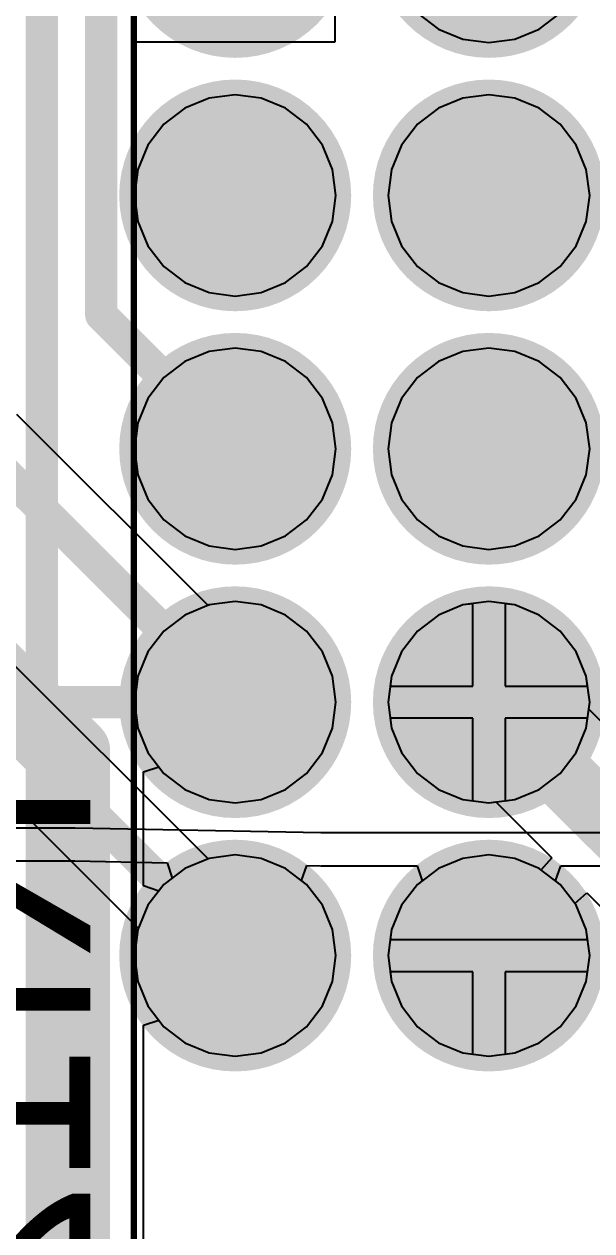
# Model space of a CAD drawing. Header units: millimetres. Extents: x 50.7 to 141.9, y 26.7 to 123.6.
# Drawn here: x 128.38 to 132.86, y 48.76 to 58.28 of the extents above; entities that cross this region are included whole.
import ezdxf

# ---------------------------------------------------------------- set-up
doc = ezdxf.new("R2010")
doc.units = ezdxf.units.MM
for name, color, linetype in [('BottomLayer', 5, 'Continuous'), ('BottomOverlay', 54, 'Continuous'), ('BottomSolder', 6, 'Continuous'), ('InternalPlane1', 76, 'Continuous'), ('InternalPlane3', 216, 'Continuous'), ('Mechanical15', 56, 'Continuous'), ('MidLayer1', 16, 'Continuous'), ('MidLayer2', 76, 'Continuous'), ('MidLayer3', 90, 'Continuous'), ('MidLayer4', 156, 'Continuous'), ('MultiLayer', 9, 'Continuous'), ('TopLayer', 1, 'Continuous'), ('TopSolder', 216, 'Continuous')]:
    doc.layers.add(name, color=color, linetype=linetype)

msp = doc.modelspace()

# ---------------------------------------------------------------- linework, layer by layer
at = {"layer": 'BottomLayer'}
for p, q in [((130.8355, 58.1405), (130.8355, 59.7155)), ((129.2605, 59.1661), (129.2605, 58.1405)), ((131.4863, 58.3663), (131.6509, 58.2401)), ((132.4452, 58.2401), (132.6097, 58.3663)), ((131.6509, 58.2401), (131.8424, 58.1608)), ((132.2536, 58.1608), (132.4452, 58.2401)), ((129.2605, 58.1405), (130.8355, 58.1405)), ((131.8424, 58.1608), (132.048, 58.1337)), ((132.048, 58.1337), (132.2536, 58.1608)), ((129.8337, 51.6916), (123.5785, 57.9469)), ((130.048, 57.7223), (129.8424, 57.6952)), ((130.2536, 57.6952), (130.048, 57.7223)), ((132.048, 57.7223), (131.8424, 57.6952)), ((132.2536, 57.6952), (132.048, 57.7223)), ((129.8424, 57.6952), (129.6509, 57.6159)), ((130.4451, 57.6159), (130.2536, 57.6952)), ((131.8424, 57.6952), (131.6509, 57.6159)), ((132.4452, 57.6159), (132.2536, 57.6952)), ((129.6509, 57.6159), (129.4863, 57.4897)), ((130.6097, 57.4897), (130.4451, 57.6159)), ((131.6509, 57.6159), (131.4863, 57.4897)), ((132.6097, 57.4897), (132.4452, 57.6159)), ((129.4863, 57.4897), (129.3601, 57.3251)), ((130.7359, 57.3251), (130.6097, 57.4897)), ((131.4863, 57.4897), (131.3601, 57.3251)), ((132.7359, 57.3251), (132.6097, 57.4897)), ((123.016, 57.4106), (129.2844, 51.1423)), ((129.3601, 57.3251), (129.2808, 57.1336)), ((130.8152, 57.1336), (130.7359, 57.3251)), ((131.3601, 57.3251), (131.2808, 57.1336)), ((132.8152, 57.1336), (132.7359, 57.3251)), ((129.2808, 57.1336), (129.2537, 56.928)), ((130.8423, 56.928), (130.8152, 57.1336)), ((131.2808, 57.1336), (131.2537, 56.928)), ((132.8423, 56.928), (132.8152, 57.1336)), ((129.2537, 56.928), (129.2808, 56.7224)), ((130.8152, 56.7224), (130.8423, 56.928)), ((131.2537, 56.928), (131.2808, 56.7224)), ((132.8152, 56.7224), (132.8423, 56.928)), ((129.2808, 56.7224), (129.3601, 56.5308)), ((130.7359, 56.5308), (130.8152, 56.7224)), ((131.2808, 56.7224), (131.3601, 56.5308)), ((132.7359, 56.5308), (132.8152, 56.7224)), ((129.3601, 56.5308), (129.4863, 56.3663)), ((130.6097, 56.3663), (130.7359, 56.5308)), ((131.3601, 56.5308), (131.4863, 56.3663)), ((132.6097, 56.3663), (132.7359, 56.5308)), ((129.4863, 56.3663), (129.6509, 56.2401)), ((130.4451, 56.2401), (130.6097, 56.3663)), ((131.4863, 56.3663), (131.6509, 56.2401)), ((132.4452, 56.2401), (132.6097, 56.3663)), ((129.6509, 56.2401), (129.8424, 56.1608)), ((130.2536, 56.1608), (130.4451, 56.2401)), ((131.6509, 56.2401), (131.8424, 56.1608)), ((132.2536, 56.1608), (132.4452, 56.2401)), ((129.8424, 56.1608), (130.048, 56.1337)), ((130.048, 56.1337), (130.2536, 56.1608)), ((131.8424, 56.1608), (132.048, 56.1337)), ((132.048, 56.1337), (132.2536, 56.1608)), ((130.048, 55.7223), (129.8424, 55.6952)), ((130.2536, 55.6952), (130.048, 55.7223)), ((132.048, 55.7223), (131.8424, 55.6952)), ((132.2536, 55.6952), (132.048, 55.7223)), ((129.8424, 55.6952), (129.6509, 55.6159)), ((130.4451, 55.6159), (130.2536, 55.6952)), ((131.8424, 55.6952), (131.6509, 55.6159)), ((132.4452, 55.6159), (132.2536, 55.6952)), ((129.6509, 55.6159), (129.4863, 55.4897)), ((130.6097, 55.4897), (130.4451, 55.6159)), ((131.6509, 55.6159), (131.4863, 55.4897)), ((132.6097, 55.4897), (132.4452, 55.6159)), ((129.4863, 55.4897), (129.3601, 55.3251)), ((130.7359, 55.3251), (130.6097, 55.4897)), ((131.4863, 55.4897), (131.3601, 55.3251)), ((132.7359, 55.3251), (132.6097, 55.4897)), ((129.3601, 55.3251), (129.2808, 55.1336)), ((130.8152, 55.1336), (130.7359, 55.3251)), ((131.3601, 55.3251), (131.2808, 55.1336)), ((132.8152, 55.1336), (132.7359, 55.3251)), ((129.2808, 55.1336), (129.2537, 54.928)), ((130.8423, 54.928), (130.8152, 55.1336)), ((131.2808, 55.1336), (131.2537, 54.928)), ((132.8423, 54.928), (132.8152, 55.1336)), ((129.2537, 54.928), (129.2808, 54.7224)), ((130.8152, 54.7224), (130.8423, 54.928)), ((131.2537, 54.928), (131.2808, 54.7224)), ((132.8152, 54.7224), (132.8423, 54.928)), ((129.2808, 54.7224), (129.3601, 54.5308)), ((130.7359, 54.5308), (130.8152, 54.7224)), ((131.2808, 54.7224), (131.3601, 54.5308)), ((132.7359, 54.5308), (132.8152, 54.7224)), ((129.3601, 54.5308), (129.4863, 54.3663)), ((130.6097, 54.3663), (130.7359, 54.5308)), ((131.3601, 54.5308), (131.4863, 54.3663)), ((132.6097, 54.3663), (132.7359, 54.5308)), ((129.4863, 54.3663), (129.6509, 54.2401)), ((130.4451, 54.2401), (130.6097, 54.3663)), ((131.4863, 54.3663), (131.6509, 54.2401)), ((132.4452, 54.2401), (132.6097, 54.3663)), ((129.6509, 54.2401), (129.8424, 54.1608)), ((130.2536, 54.1608), (130.4451, 54.2401)), ((131.6509, 54.2401), (131.8424, 54.1608)), ((132.2536, 54.1608), (132.4452, 54.2401)), ((129.8424, 54.1608), (130.048, 54.1337)), ((130.048, 54.1337), (130.2536, 54.1608)), ((131.8424, 54.1608), (132.048, 54.1337)), ((132.048, 54.1337), (132.2536, 54.1608)), ((130.048, 53.7223), (129.8424, 53.6952)), ((130.2536, 53.6952), (130.048, 53.7223)), ((132.048, 53.7223), (131.8424, 53.6952)), ((132.2536, 53.6952), (132.048, 53.7223)), ((129.8424, 53.6952), (129.6509, 53.6159)), ((130.4451, 53.6159), (130.2536, 53.6952)), ((131.8424, 53.6952), (131.6509, 53.6159)), ((132.4452, 53.6159), (132.2536, 53.6952)), ((129.6509, 53.6159), (129.4863, 53.4896)), ((130.6097, 53.4896), (130.4451, 53.6159)), ((131.6509, 53.6159), (131.4863, 53.4896)), ((132.6097, 53.4896), (132.4452, 53.6159)), ((129.4863, 53.4896), (129.3601, 53.3251)), ((130.7359, 53.3251), (130.6097, 53.4896)), ((131.4863, 53.4896), (131.3601, 53.3251)), ((132.7359, 53.3251), (132.6097, 53.4896)), ((129.3601, 53.3251), (129.2808, 53.1336)), ((130.8152, 53.1336), (130.7359, 53.3251)), ((131.3601, 53.3251), (131.2808, 53.1336)), ((132.8152, 53.1336), (132.7359, 53.3251)), ((129.2808, 53.1336), (129.2537, 52.928)), ((130.8423, 52.928), (130.8152, 53.1336)), ((131.2808, 53.1336), (131.2537, 52.928)), ((132.8423, 52.928), (132.8152, 53.1336)), ((129.2537, 52.928), (129.2808, 52.7224)), ((130.8152, 52.7224), (130.8423, 52.928)), ((131.2537, 52.928), (131.2808, 52.7224)), ((132.8152, 52.7224), (132.8423, 52.928)), ((129.2808, 52.7224), (129.3601, 52.5308)), ((130.7359, 52.5308), (130.8152, 52.7224)), ((131.2808, 52.7224), (131.3601, 52.5308)), ((132.7359, 52.5308), (132.8152, 52.7224)), ((129.3601, 52.5308), (129.4863, 52.3663)), ((130.6097, 52.3663), (130.7359, 52.5308)), ((131.3601, 52.5308), (131.4863, 52.3663)), ((132.6097, 52.3663), (132.7359, 52.5308)), ((129.4863, 52.3663), (129.6509, 52.2401)), ((130.4451, 52.2401), (130.6097, 52.3663)), ((131.4863, 52.3663), (131.6509, 52.2401)), ((132.4452, 52.2401), (132.6097, 52.3663)), ((129.6509, 52.2401), (129.8424, 52.1608)), ((130.2536, 52.1608), (130.4451, 52.2401)), ((131.6509, 52.2401), (131.8424, 52.1608)), ((132.2536, 52.1608), (132.4452, 52.2401)), ((129.8424, 52.1608), (130.048, 52.1337)), ((130.048, 52.1337), (130.2536, 52.1608)), ((131.8424, 52.1608), (132.048, 52.1337)), ((132.048, 52.1337), (132.2536, 52.1608)), ((130.048, 51.7223), (129.8424, 51.6952)), ((130.2536, 51.6952), (130.048, 51.7223)), ((132.048, 51.7223), (131.8424, 51.6952)), ((132.2536, 51.6952), (132.048, 51.7223)), ((129.8424, 51.6952), (129.8337, 51.6916)), ((130.4451, 51.6159), (130.2536, 51.6952)), ((131.8424, 51.6952), (131.6509, 51.6159)), ((132.4452, 51.6159), (132.2536, 51.6952)), ((130.6097, 51.4896), (130.4451, 51.6159)), ((131.6509, 51.6159), (131.4863, 51.4896)), ((132.6097, 51.4896), (132.4452, 51.6159)), ((130.7359, 51.3251), (130.6097, 51.4896)), ((131.4863, 51.4896), (131.3601, 51.3251)), ((132.7359, 51.3251), (132.6097, 51.4896)), ((130.8152, 51.1336), (130.7359, 51.3251)), ((131.3601, 51.3251), (131.2808, 51.1336)), ((132.8152, 51.1336), (132.7359, 51.3251)), ((129.2808, 51.1336), (129.2537, 50.928)), ((129.2844, 51.1423), (129.2808, 51.1336)), ((130.8423, 50.928), (130.8152, 51.1336)), ((131.2808, 51.1336), (131.2537, 50.928)), ((132.8423, 50.928), (132.8152, 51.1336)), ((129.2537, 50.928), (129.2808, 50.7224)), ((130.8152, 50.7224), (130.8423, 50.928)), ((131.2537, 50.928), (131.2808, 50.7224)), ((132.8152, 50.7224), (132.8423, 50.928)), ((129.2808, 50.7224), (129.3601, 50.5308)), ((130.7359, 50.5308), (130.8152, 50.7224)), ((131.2808, 50.7224), (131.3601, 50.5308)), ((132.7359, 50.5308), (132.8152, 50.7224)), ((129.3601, 50.5308), (129.4863, 50.3663)), ((130.6097, 50.3663), (130.7359, 50.5308)), ((131.3601, 50.5308), (131.4863, 50.3663)), ((132.6097, 50.3663), (132.7359, 50.5308)), ((129.4863, 50.3663), (129.6509, 50.2401)), ((130.4451, 50.2401), (130.6097, 50.3663)), ((131.4863, 50.3663), (131.6509, 50.2401)), ((132.4452, 50.2401), (132.6097, 50.3663)), ((129.6509, 50.2401), (129.8424, 50.1608)), ((130.2536, 50.1608), (130.4451, 50.2401)), ((131.6509, 50.2401), (131.8424, 50.1608)), ((132.2536, 50.1608), (132.4452, 50.2401)), ((129.8424, 50.1608), (130.048, 50.1337)), ((130.048, 50.1337), (130.2536, 50.1608)), ((131.8424, 50.1608), (132.048, 50.1337)), ((132.048, 50.1337), (132.2536, 50.1608))]:
    msp.add_line(p, q, dxfattribs=at)
at = {"layer": 'BottomLayer', "const_width": 0.254}
msp.add_lwpolyline([(123.19, 57.786), (130.048, 50.928)], dxfattribs=at)
at = {"layer": 'BottomLayer'}
for points, const_width in [([(129.7812, 56.928, 1), (130.3148, 56.928, 1)], 0.5335), ([(131.7813, 56.928, 1), (132.3148, 56.928, 1)], 0.5335), ([(129.7812, 54.928, 1), (130.3148, 54.928, 1)], 0.5335), ([(131.7813, 54.928, 1), (132.3148, 54.928, 1)], 0.5335), ([(129.7812, 52.928, 1), (130.3148, 52.928, 1)], 0.5335), ([(131.7813, 52.928, 1), (132.3148, 52.928, 1)], 0.5335), ([(129.7812, 50.928, 1), (130.3148, 50.928, 1)], 0.5335), ([(131.7813, 50.928, 1), (132.3148, 50.928, 1)], 0.5335), ([(129.9845, 50.928, 1), (130.1115, 50.928, 1)], 0.127)]:
    msp.add_lwpolyline(points, format="xyb", close=True, dxfattribs=dict(at, const_width=const_width))
at = {"layer": 'BottomSolder', "const_width": 0.6351}
for points in [[(129.7304, 56.928, 1), (130.3656, 56.928, 1)], [(131.7305, 56.928, 1), (132.3656, 56.928, 1)], [(129.7304, 54.928, 1), (130.3656, 54.928, 1)], [(131.7305, 54.928, 1), (132.3656, 54.928, 1)], [(129.7304, 52.928, 1), (130.3656, 52.928, 1)], [(131.7305, 52.928, 1), (132.3656, 52.928, 1)], [(129.7304, 50.928, 1), (130.3656, 50.928, 1)], [(131.7305, 50.928, 1), (132.3656, 50.928, 1)]]:
    msp.add_lwpolyline(points, format="xyb", close=True, dxfattribs=at)
at = {"layer": 'InternalPlane1', "const_width": 0.9145}
for points in [[(129.5907, 58.928, 1), (130.5053, 58.928, 1)], [(131.5908, 58.928, 1), (132.5053, 58.928, 1)], [(129.5907, 56.928, 1), (130.5053, 56.928, 1)], [(131.5908, 56.928, 1), (132.5053, 56.928, 1)], [(129.5907, 54.928, 1), (130.5053, 54.928, 1)], [(131.5908, 54.928, 1), (132.5053, 54.928, 1)], [(129.5907, 52.928, 1), (130.5053, 52.928, 1)], [(131.5908, 52.928, 1), (132.5053, 52.928, 1)], [(129.5907, 50.928, 1), (130.5053, 50.928, 1)], [(131.5908, 50.928, 1), (132.5053, 50.928, 1)]]:
    msp.add_lwpolyline(points, format="xyb", close=True, dxfattribs=at)
at = {"layer": 'InternalPlane3', "const_width": 0.9145}
for points in [[(129.5907, 58.928, 1), (130.5053, 58.928, 1)], [(131.5908, 58.928, 1), (132.5053, 58.928, 1)], [(129.5907, 56.928, 1), (130.5053, 56.928, 1)], [(131.5908, 56.928, 1), (132.5053, 56.928, 1)], [(129.5907, 54.928, 1), (130.5053, 54.928, 1)], [(131.5908, 54.928, 1), (132.5053, 54.928, 1)], [(129.5907, 52.928, 1), (130.5053, 52.928, 1)], [(131.5908, 52.928, 1), (132.5053, 52.928, 1)], [(129.5907, 50.928, 1), (130.5053, 50.928, 1)], [(131.5908, 50.928, 1), (132.5053, 50.928, 1)]]:
    msp.add_lwpolyline(points, format="xyb", close=True, dxfattribs=at)
at = {"layer": 'Mechanical15', "const_width": 0.05}
msp.add_lwpolyline([(129.248, 46.868), (129.248, 62.988)], dxfattribs=at)
at = {"layer": 'MidLayer1', "const_width": 0.254}
for points in [[(128.992, 55.984), (128.992, 84.9884)], [(128.992, 55.984), (130.048, 54.928)], [(126.65, 52.928), (130.048, 52.928)]]:
    msp.add_lwpolyline(points, dxfattribs=at)
at = {"layer": 'MidLayer1'}
for points, const_width in [([(129.7812, 56.928, 1), (130.3148, 56.928, 1)], 0.5335), ([(131.7813, 56.928, 1), (132.3148, 56.928, 1)], 0.5335), ([(128.9285, 55.984, 1), (129.0555, 55.984, 1)], 0.127), ([(128.9285, 55.984, 1), (129.0555, 55.984, 1)], 0.127), ([(129.7812, 54.928, 1), (130.3148, 54.928, 1)], 0.5335), ([(131.7813, 54.928, 1), (132.3148, 54.928, 1)], 0.5335), ([(129.9845, 54.928, 1), (130.1115, 54.928, 1)], 0.127), ([(129.7812, 52.928, 1), (130.3148, 52.928, 1)], 0.5335), ([(131.7813, 52.928, 1), (132.3148, 52.928, 1)], 0.5335), ([(129.9845, 52.928, 1), (130.1115, 52.928, 1)], 0.127), ([(129.7812, 50.928, 1), (130.3148, 50.928, 1)], 0.5335), ([(131.7813, 50.928, 1), (132.3148, 50.928, 1)], 0.5335)]:
    msp.add_lwpolyline(points, format="xyb", close=True, dxfattribs=dict(at, const_width=const_width))
at = {"layer": 'MidLayer2', "const_width": 0.254}
msp.add_lwpolyline([(128.524, 45.0452), (128.524, 77.5336)], dxfattribs=at)
at = {"layer": 'MidLayer2', "const_width": 0.5335}
for points in [[(129.7812, 56.928, 1), (130.3148, 56.928, 1)], [(131.7813, 56.928, 1), (132.3148, 56.928, 1)], [(129.7812, 54.928, 1), (130.3148, 54.928, 1)], [(131.7813, 54.928, 1), (132.3148, 54.928, 1)], [(129.7812, 52.928, 1), (130.3148, 52.928, 1)], [(131.7813, 52.928, 1), (132.3148, 52.928, 1)], [(129.7812, 50.928, 1), (130.3148, 50.928, 1)], [(131.7813, 50.928, 1), (132.3148, 50.928, 1)]]:
    msp.add_lwpolyline(points, format="xyb", close=True, dxfattribs=at)
at = {"layer": 'MidLayer3'}
for p, q in [((129.2605, 59.7155), (129.2605, 58.1405)), ((130.8355, 58.1405), (130.8355, 59.7155)), ((131.4863, 58.3663), (131.6509, 58.2401)), ((132.4452, 58.2401), (132.6097, 58.3663)), ((131.6509, 58.2401), (131.8424, 58.1608)), ((132.2536, 58.1608), (132.4452, 58.2401)), ((129.2605, 58.1405), (130.8355, 58.1405)), ((131.8424, 58.1608), (132.048, 58.1337)), ((132.048, 58.1337), (132.2536, 58.1608)), ((130.048, 57.7223), (129.8424, 57.6952)), ((130.2536, 57.6952), (130.048, 57.7223)), ((132.048, 57.7223), (131.8424, 57.6952)), ((132.2536, 57.6952), (132.048, 57.7223)), ((129.8424, 57.6952), (129.6509, 57.6159)), ((130.4451, 57.6159), (130.2536, 57.6952)), ((131.8424, 57.6952), (131.6509, 57.6159)), ((132.4452, 57.6159), (132.2536, 57.6952)), ((129.6509, 57.6159), (129.4863, 57.4897)), ((130.6097, 57.4897), (130.4451, 57.6159)), ((131.6509, 57.6159), (131.4863, 57.4897)), ((132.6097, 57.4897), (132.4452, 57.6159)), ((129.4863, 57.4897), (129.3601, 57.3251)), ((130.7359, 57.3251), (130.6097, 57.4897)), ((131.4863, 57.4897), (131.3601, 57.3251)), ((132.7359, 57.3251), (132.6097, 57.4897)), ((129.3601, 57.3251), (129.2808, 57.1336)), ((130.8152, 57.1336), (130.7359, 57.3251)), ((131.3601, 57.3251), (131.2808, 57.1336)), ((132.8152, 57.1336), (132.7359, 57.3251)), ((129.2808, 57.1336), (129.2537, 56.928)), ((130.8423, 56.928), (130.8152, 57.1336)), ((131.2808, 57.1336), (131.2537, 56.928)), ((132.8423, 56.928), (132.8152, 57.1336)), ((129.2537, 56.928), (129.2808, 56.7224)), ((130.8152, 56.7224), (130.8423, 56.928)), ((131.2537, 56.928), (131.2808, 56.7224)), ((132.8152, 56.7224), (132.8423, 56.928)), ((129.2808, 56.7224), (129.3601, 56.5308)), ((130.7359, 56.5308), (130.8152, 56.7224)), ((131.2808, 56.7224), (131.3601, 56.5308)), ((132.7359, 56.5308), (132.8152, 56.7224)), ((129.3601, 56.5308), (129.4863, 56.3663)), ((130.6097, 56.3663), (130.7359, 56.5308)), ((131.3601, 56.5308), (131.4863, 56.3663)), ((132.6097, 56.3663), (132.7359, 56.5308)), ((129.4863, 56.3663), (129.6509, 56.2401)), ((130.4451, 56.2401), (130.6097, 56.3663)), ((131.4863, 56.3663), (131.6509, 56.2401)), ((132.4452, 56.2401), (132.6097, 56.3663)), ((129.6509, 56.2401), (129.8424, 56.1608)), ((130.2536, 56.1608), (130.4451, 56.2401)), ((131.6509, 56.2401), (131.8424, 56.1608)), ((132.2536, 56.1608), (132.4452, 56.2401)), ((129.8424, 56.1608), (130.048, 56.1337)), ((130.048, 56.1337), (130.2536, 56.1608)), ((131.8424, 56.1608), (132.048, 56.1337)), ((132.048, 56.1337), (132.2536, 56.1608)), ((130.048, 55.7223), (129.8424, 55.6952)), ((130.2536, 55.6952), (130.048, 55.7223)), ((132.048, 55.7223), (131.8424, 55.6952)), ((132.2536, 55.6952), (132.048, 55.7223)), ((129.8424, 55.6952), (129.6509, 55.6159)), ((130.4451, 55.6159), (130.2536, 55.6952)), ((131.8424, 55.6952), (131.6509, 55.6159)), ((132.4452, 55.6159), (132.2536, 55.6952)), ((129.6509, 55.6159), (129.4863, 55.4897)), ((130.6097, 55.4897), (130.4451, 55.6159)), ((131.6509, 55.6159), (131.4863, 55.4897)), ((132.6097, 55.4897), (132.4452, 55.6159)), ((129.4863, 55.4897), (129.3601, 55.3251)), ((130.7359, 55.3251), (130.6097, 55.4897)), ((131.4863, 55.4897), (131.3601, 55.3251)), ((132.7359, 55.3251), (132.6097, 55.4897)), ((129.3601, 55.3251), (129.2808, 55.1336)), ((130.8152, 55.1336), (130.7359, 55.3251)), ((131.3601, 55.3251), (131.2808, 55.1336)), ((132.8152, 55.1336), (132.7359, 55.3251)), ((129.2808, 55.1336), (129.2537, 54.928)), ((130.8423, 54.928), (130.8152, 55.1336)), ((131.2808, 55.1336), (131.2537, 54.928)), ((132.8423, 54.928), (132.8152, 55.1336)), ((129.2537, 54.928), (129.2808, 54.7224)), ((130.8152, 54.7224), (130.8423, 54.928)), ((131.2537, 54.928), (131.2808, 54.7224)), ((132.8152, 54.7224), (132.8423, 54.928)), ((129.2808, 54.7224), (129.3601, 54.5308)), ((130.7359, 54.5308), (130.8152, 54.7224)), ((131.2808, 54.7224), (131.3601, 54.5308)), ((132.7359, 54.5308), (132.8152, 54.7224)), ((129.3601, 54.5308), (129.4863, 54.3663)), ((130.6097, 54.3663), (130.7359, 54.5308)), ((131.3601, 54.5308), (131.4863, 54.3663)), ((132.6097, 54.3663), (132.7359, 54.5308)), ((129.4863, 54.3663), (129.6509, 54.2401)), ((130.4451, 54.2401), (130.6097, 54.3663)), ((131.4863, 54.3663), (131.6509, 54.2401)), ((132.4452, 54.2401), (132.6097, 54.3663)), ((129.6509, 54.2401), (129.8424, 54.1608)), ((130.2536, 54.1608), (130.4451, 54.2401)), ((131.6509, 54.2401), (131.8424, 54.1608)), ((132.2536, 54.1608), (132.4452, 54.2401)), ((129.8424, 54.1608), (130.048, 54.1337)), ((130.048, 54.1337), (130.2536, 54.1608)), ((131.8424, 54.1608), (132.048, 54.1337)), ((132.048, 54.1337), (132.2536, 54.1608)), ((130.048, 53.7223), (129.8424, 53.6952)), ((130.2536, 53.6952), (130.048, 53.7223)), ((129.8424, 53.6952), (129.6509, 53.6159)), ((130.4451, 53.6159), (130.2536, 53.6952)), ((131.8424, 53.6952), (131.6509, 53.6159)), ((131.921, 53.7056), (131.8424, 53.6952)), ((131.921, 53.055), (131.921, 53.7056)), ((132.2536, 53.6952), (132.175, 53.7056)), ((132.175, 53.7056), (132.175, 53.055)), ((132.4452, 53.6159), (132.2536, 53.6952)), ((129.6509, 53.6159), (129.4863, 53.4896)), ((130.6097, 53.4896), (130.4451, 53.6159)), ((131.6509, 53.6159), (131.4863, 53.4896)), ((132.6097, 53.4896), (132.4452, 53.6159)), ((129.4863, 53.4896), (129.3601, 53.3251)), ((130.7359, 53.3251), (130.6097, 53.4896)), ((131.4863, 53.4896), (131.3601, 53.3251)), ((132.7359, 53.3251), (132.6097, 53.4896)), ((129.3601, 53.3251), (129.2808, 53.1336)), ((130.8152, 53.1336), (130.7359, 53.3251)), ((131.3601, 53.3251), (131.2808, 53.1336)), ((132.8152, 53.1336), (132.7359, 53.3251)), ((129.2808, 53.1336), (129.2537, 52.928)), ((130.8423, 52.928), (130.8152, 53.1336)), ((131.2808, 53.1336), (131.2704, 53.055)), ((131.2704, 53.055), (131.921, 53.055)), ((132.175, 53.055), (132.8256, 53.055)), ((132.8256, 53.055), (132.8152, 53.1336)), ((129.2537, 52.928), (129.2808, 52.7224)), ((130.8152, 52.7224), (130.8423, 52.928)), ((131.921, 52.801), (131.2704, 52.801)), ((131.2704, 52.801), (131.2808, 52.7224)), ((131.921, 52.1504), (131.921, 52.801)), ((132.8256, 52.801), (132.175, 52.801)), ((132.175, 52.801), (132.175, 52.1504)), ((132.8152, 52.7224), (132.8256, 52.801)), ((129.2808, 52.7224), (129.3601, 52.5308)), ((130.7359, 52.5308), (130.8152, 52.7224)), ((131.2808, 52.7224), (131.3601, 52.5308)), ((132.7359, 52.5308), (132.8152, 52.7224)), ((129.3601, 52.5308), (129.4863, 52.3663)), ((130.6097, 52.3663), (130.7359, 52.5308)), ((131.3601, 52.5308), (131.4863, 52.3663)), ((132.6097, 52.3663), (132.7359, 52.5308)), ((129.4863, 52.3663), (129.6509, 52.2401)), ((130.4451, 52.2401), (130.6097, 52.3663)), ((131.4863, 52.3663), (131.6509, 52.2401)), ((132.4452, 52.2401), (132.6097, 52.3663)), ((129.6509, 52.2401), (129.8424, 52.1608)), ((130.2536, 52.1608), (130.4451, 52.2401)), ((131.6509, 52.2401), (131.8424, 52.1608)), ((132.2536, 52.1608), (132.4452, 52.2401)), ((129.8424, 52.1608), (130.048, 52.1337)), ((130.048, 52.1337), (130.2536, 52.1608)), ((131.8424, 52.1608), (131.921, 52.1504)), ((132.175, 52.1504), (132.2536, 52.1608)), ((128.7851, 51.9336), (128.0539, 51.9336)), ((130.723, 51.8966), (128.7851, 51.9336)), ((140.248, 51.8966), (130.723, 51.8966)), ((128.3157, 51.6746), (128.7827, 51.6746)), ((128.7827, 51.6746), (129.5124, 51.6607)), ((129.5124, 51.6607), (129.552, 51.5401)), ((130.5703, 51.5199), (130.6122, 51.6397)), ((130.6122, 51.6397), (130.7181, 51.6377)), ((130.7181, 51.6377), (130.7205, 51.6382)), ((130.7205, 51.6382), (130.723, 51.6377)), ((130.723, 51.6377), (131.4817, 51.6377)), ((131.4817, 51.6377), (131.5225, 51.5174)), ((132.5735, 51.5174), (132.6143, 51.6377)), ((132.6143, 51.6377), (140.208, 51.6377)), ((129.552, 51.5401), (129.4863, 51.4896)), ((129.4863, 51.4896), (129.3601, 51.3251)), ((130.6097, 51.4896), (130.5703, 51.5199)), ((130.7359, 51.3251), (130.6097, 51.4896)), ((131.4863, 51.4896), (131.3601, 51.3251)), ((131.5225, 51.5174), (131.4863, 51.4896)), ((132.6097, 51.4896), (132.5735, 51.5174)), ((132.7359, 51.3251), (132.6097, 51.4896)), ((129.3601, 51.3251), (129.2808, 51.1336)), ((130.8152, 51.1336), (130.7359, 51.3251)), ((131.3601, 51.3251), (131.2808, 51.1336)), ((132.8152, 51.1336), (132.7359, 51.3251)), ((129.2808, 51.1336), (129.2537, 50.928)), ((130.8423, 50.928), (130.8152, 51.1336)), ((131.2808, 51.1336), (131.2704, 51.055)), ((131.2704, 51.055), (132.8256, 51.055)), ((132.8256, 51.055), (132.8152, 51.1336)), ((129.2537, 50.928), (129.2808, 50.7224)), ((130.8152, 50.7224), (130.8423, 50.928)), ((131.921, 50.801), (131.2704, 50.801)), ((131.2704, 50.801), (131.2808, 50.7224)), ((131.921, 50.1504), (131.921, 50.801)), ((132.8256, 50.801), (132.175, 50.801)), ((132.175, 50.801), (132.175, 50.1504)), ((132.8152, 50.7224), (132.8256, 50.801)), ((129.2808, 50.7224), (129.3601, 50.5308)), ((130.7359, 50.5308), (130.8152, 50.7224)), ((131.2808, 50.7224), (131.3601, 50.5308)), ((132.7359, 50.5308), (132.8152, 50.7224)), ((129.3601, 50.5308), (129.4863, 50.3663)), ((130.6097, 50.3663), (130.7359, 50.5308)), ((131.3601, 50.5308), (131.4863, 50.3663)), ((132.6097, 50.3663), (132.7359, 50.5308)), ((129.4863, 50.3663), (129.6509, 50.2401)), ((130.4451, 50.2401), (130.6097, 50.3663)), ((131.4863, 50.3663), (131.6509, 50.2401)), ((132.4452, 50.2401), (132.6097, 50.3663)), ((129.6509, 50.2401), (129.8424, 50.1608)), ((130.2536, 50.1608), (130.4451, 50.2401)), ((131.6509, 50.2401), (131.8424, 50.1608)), ((132.2536, 50.1608), (132.4452, 50.2401)), ((129.8424, 50.1608), (130.048, 50.1337)), ((130.048, 50.1337), (130.2536, 50.1608)), ((131.8424, 50.1608), (131.921, 50.1504)), ((132.175, 50.1504), (132.2536, 50.1608))]:
    msp.add_line(p, q, dxfattribs=at)
at = {"layer": 'MidLayer3', "const_width": 0.5335}
for points in [[(129.7812, 56.928, 1), (130.3148, 56.928, 1)], [(131.7813, 56.928, 1), (132.3148, 56.928, 1)], [(129.7812, 54.928, 1), (130.3148, 54.928, 1)], [(131.7813, 54.928, 1), (132.3148, 54.928, 1)], [(129.7812, 52.928, 1), (130.3148, 52.928, 1)], [(131.7813, 52.928, 1), (132.3148, 52.928, 1)], [(129.7812, 50.928, 1), (130.3148, 50.928, 1)], [(131.7813, 50.928, 1), (132.3148, 50.928, 1)]]:
    msp.add_lwpolyline(points, format="xyb", close=True, dxfattribs=at)
at = {"layer": 'MidLayer4'}
for p, q in [((129.2605, 59.309), (129.2605, 58.1405)), ((130.8355, 58.1405), (130.8355, 59.309)), ((131.4863, 58.3663), (131.6509, 58.2401)), ((132.4452, 58.2401), (132.6097, 58.3663)), ((131.6509, 58.2401), (131.8424, 58.1608)), ((132.2536, 58.1608), (132.4452, 58.2401)), ((129.2605, 58.1405), (130.8355, 58.1405)), ((131.8424, 58.1608), (132.048, 58.1337)), ((132.048, 58.1337), (132.2536, 58.1608)), ((130.048, 57.7223), (129.8424, 57.6952)), ((130.2536, 57.6952), (130.048, 57.7223)), ((132.048, 57.7223), (131.8424, 57.6952)), ((132.2536, 57.6952), (132.048, 57.7223)), ((129.8424, 57.6952), (129.6509, 57.6159)), ((130.4451, 57.6159), (130.2536, 57.6952)), ((131.8424, 57.6952), (131.6509, 57.6159)), ((132.4452, 57.6159), (132.2536, 57.6952)), ((129.6509, 57.6159), (129.4863, 57.4897)), ((130.6097, 57.4897), (130.4451, 57.6159)), ((131.6509, 57.6159), (131.4863, 57.4897)), ((132.6097, 57.4897), (132.4452, 57.6159)), ((129.4863, 57.4897), (129.3601, 57.3251)), ((130.7359, 57.3251), (130.6097, 57.4897)), ((131.4863, 57.4897), (131.3601, 57.3251)), ((132.7359, 57.3251), (132.6097, 57.4897)), ((129.3601, 57.3251), (129.2808, 57.1336)), ((130.8152, 57.1336), (130.7359, 57.3251)), ((131.3601, 57.3251), (131.2808, 57.1336)), ((132.8152, 57.1336), (132.7359, 57.3251)), ((129.2808, 57.1336), (129.2537, 56.928)), ((130.8423, 56.928), (130.8152, 57.1336)), ((131.2808, 57.1336), (131.2537, 56.928)), ((132.8423, 56.928), (132.8152, 57.1336)), ((129.2537, 56.928), (129.2808, 56.7224)), ((130.8152, 56.7224), (130.8423, 56.928)), ((131.2537, 56.928), (131.2808, 56.7224)), ((132.8152, 56.7224), (132.8423, 56.928)), ((129.2808, 56.7224), (129.3601, 56.5308)), ((130.7359, 56.5308), (130.8152, 56.7224)), ((131.2808, 56.7224), (131.3601, 56.5308)), ((132.7359, 56.5308), (132.8152, 56.7224)), ((129.3601, 56.5308), (129.4863, 56.3663)), ((130.6097, 56.3663), (130.7359, 56.5308)), ((131.3601, 56.5308), (131.4863, 56.3663)), ((132.6097, 56.3663), (132.7359, 56.5308)), ((129.4863, 56.3663), (129.6509, 56.2401)), ((130.4451, 56.2401), (130.6097, 56.3663)), ((131.4863, 56.3663), (131.6509, 56.2401)), ((132.4452, 56.2401), (132.6097, 56.3663)), ((129.6509, 56.2401), (129.8424, 56.1608)), ((130.2536, 56.1608), (130.4451, 56.2401)), ((131.6509, 56.2401), (131.8424, 56.1608)), ((132.2536, 56.1608), (132.4452, 56.2401)), ((129.8424, 56.1608), (130.048, 56.1337)), ((130.048, 56.1337), (130.2536, 56.1608)), ((131.8424, 56.1608), (132.048, 56.1337)), ((132.048, 56.1337), (132.2536, 56.1608)), ((130.048, 55.7223), (129.8424, 55.6952)), ((130.2536, 55.6952), (130.048, 55.7223)), ((132.048, 55.7223), (131.8424, 55.6952)), ((132.2536, 55.6952), (132.048, 55.7223)), ((129.8424, 55.6952), (129.6509, 55.6159)), ((130.4451, 55.6159), (130.2536, 55.6952)), ((131.8424, 55.6952), (131.6509, 55.6159)), ((132.4452, 55.6159), (132.2536, 55.6952)), ((129.6509, 55.6159), (129.4863, 55.4897)), ((130.6097, 55.4897), (130.4451, 55.6159)), ((131.6509, 55.6159), (131.4863, 55.4897)), ((132.6097, 55.4897), (132.4452, 55.6159)), ((129.4863, 55.4897), (129.3601, 55.3251)), ((130.7359, 55.3251), (130.6097, 55.4897)), ((131.4863, 55.4897), (131.3601, 55.3251)), ((132.7359, 55.3251), (132.6097, 55.4897)), ((129.3601, 55.3251), (129.2808, 55.1336)), ((130.8152, 55.1336), (130.7359, 55.3251)), ((131.3601, 55.3251), (131.2808, 55.1336)), ((132.8152, 55.1336), (132.7359, 55.3251)), ((129.2808, 55.1336), (129.2537, 54.928)), ((130.8423, 54.928), (130.8152, 55.1336)), ((131.2808, 55.1336), (131.2537, 54.928)), ((132.8423, 54.928), (132.8152, 55.1336)), ((129.2537, 54.928), (129.2808, 54.7224)), ((130.8152, 54.7224), (130.8423, 54.928)), ((131.2537, 54.928), (131.2808, 54.7224)), ((132.8152, 54.7224), (132.8423, 54.928)), ((129.2808, 54.7224), (129.3601, 54.5308)), ((130.7359, 54.5308), (130.8152, 54.7224)), ((131.2808, 54.7224), (131.3601, 54.5308)), ((132.7359, 54.5308), (132.8152, 54.7224)), ((129.3601, 54.5308), (129.4863, 54.3663)), ((130.6097, 54.3663), (130.7359, 54.5308)), ((131.3601, 54.5308), (131.4863, 54.3663)), ((132.6097, 54.3663), (132.7359, 54.5308)), ((129.4863, 54.3663), (129.6509, 54.2401)), ((130.4451, 54.2401), (130.6097, 54.3663)), ((131.4863, 54.3663), (131.6509, 54.2401)), ((132.4452, 54.2401), (132.6097, 54.3663)), ((129.6509, 54.2401), (129.8424, 54.1608)), ((130.2536, 54.1608), (130.4451, 54.2401)), ((131.6509, 54.2401), (131.8424, 54.1608)), ((132.2536, 54.1608), (132.4452, 54.2401)), ((129.8424, 54.1608), (130.048, 54.1337)), ((130.048, 54.1337), (130.2536, 54.1608)), ((131.8424, 54.1608), (132.048, 54.1337)), ((132.048, 54.1337), (132.2536, 54.1608)), ((130.048, 53.7223), (129.8424, 53.6952)), ((130.2536, 53.6952), (130.048, 53.7223)), ((132.048, 53.7223), (131.8424, 53.6952)), ((132.2536, 53.6952), (132.048, 53.7223)), ((129.8424, 53.6952), (129.6509, 53.6159)), ((130.4451, 53.6159), (130.2536, 53.6952)), ((131.8424, 53.6952), (131.6509, 53.6159)), ((132.4452, 53.6159), (132.2536, 53.6952)), ((129.6509, 53.6159), (129.4863, 53.4896)), ((130.6097, 53.4896), (130.4451, 53.6159)), ((131.6509, 53.6159), (131.4863, 53.4896)), ((132.6097, 53.4896), (132.4452, 53.6159)), ((129.4863, 53.4896), (129.3601, 53.3251)), ((130.7359, 53.3251), (130.6097, 53.4896)), ((131.4863, 53.4896), (131.3601, 53.3251)), ((132.7359, 53.3251), (132.6097, 53.4896)), ((129.3601, 53.3251), (129.2808, 53.1336)), ((130.8152, 53.1336), (130.7359, 53.3251)), ((131.3601, 53.3251), (131.2808, 53.1336)), ((132.8152, 53.1336), (132.7359, 53.3251)), ((129.2808, 53.1336), (129.2537, 52.928)), ((130.8423, 52.928), (130.8152, 53.1336)), ((131.2808, 53.1336), (131.2537, 52.928)), ((132.8423, 52.928), (132.8152, 53.1336)), ((129.2537, 52.928), (129.2808, 52.7224)), ((130.8152, 52.7224), (130.8423, 52.928)), ((131.2537, 52.928), (131.2808, 52.7224)), ((132.8152, 52.7224), (132.8423, 52.928)), ((129.2808, 52.7224), (129.3601, 52.5308)), ((130.7359, 52.5308), (130.8152, 52.7224)), ((131.2808, 52.7224), (131.3601, 52.5308)), ((132.7359, 52.5308), (132.8152, 52.7224)), ((129.3601, 52.5308), (129.4863, 52.3663)), ((130.6097, 52.3663), (130.7359, 52.5308)), ((131.3601, 52.5308), (131.4863, 52.3663)), ((132.6097, 52.3663), (132.7359, 52.5308)), ((129.4863, 52.3663), (129.6509, 52.2401)), ((130.4451, 52.2401), (130.6097, 52.3663)), ((131.4863, 52.3663), (131.6509, 52.2401)), ((132.4452, 52.2401), (132.6097, 52.3663)), ((129.6509, 52.2401), (129.8424, 52.1608)), ((130.2536, 52.1608), (130.4451, 52.2401)), ((131.6509, 52.2401), (131.8424, 52.1608)), ((132.2536, 52.1608), (132.4452, 52.2401)), ((129.8424, 52.1608), (130.048, 52.1337)), ((130.048, 52.1337), (130.2536, 52.1608)), ((131.8424, 52.1608), (132.048, 52.1337)), ((132.048, 52.1337), (132.2536, 52.1608)), ((130.048, 51.7223), (129.8424, 51.6952)), ((130.2536, 51.6952), (130.048, 51.7223)), ((132.048, 51.7223), (131.8424, 51.6952)), ((132.2536, 51.6952), (132.048, 51.7223)), ((129.8424, 51.6952), (129.6509, 51.6159)), ((130.4451, 51.6159), (130.2536, 51.6952)), ((131.8424, 51.6952), (131.6509, 51.6159)), ((132.4452, 51.6159), (132.2536, 51.6952)), ((129.6509, 51.6159), (129.4863, 51.4896)), ((130.6097, 51.4896), (130.4451, 51.6159)), ((131.6509, 51.6159), (131.4863, 51.4896)), ((132.6097, 51.4896), (132.4452, 51.6159)), ((129.4863, 51.4896), (129.3601, 51.3251)), ((130.7359, 51.3251), (130.6097, 51.4896)), ((131.4863, 51.4896), (131.3601, 51.3251)), ((132.7359, 51.3251), (132.6097, 51.4896)), ((129.3601, 51.3251), (129.2808, 51.1336)), ((130.8152, 51.1336), (130.7359, 51.3251)), ((131.3601, 51.3251), (131.2808, 51.1336)), ((132.8152, 51.1336), (132.7359, 51.3251)), ((129.2808, 51.1336), (129.2537, 50.928)), ((130.8423, 50.928), (130.8152, 51.1336)), ((131.2808, 51.1336), (131.2537, 50.928)), ((132.8423, 50.928), (132.8152, 51.1336)), ((129.2537, 50.928), (129.2808, 50.7224)), ((130.8152, 50.7224), (130.8423, 50.928)), ((131.2537, 50.928), (131.2808, 50.7224)), ((132.8152, 50.7224), (132.8423, 50.928)), ((129.2808, 50.7224), (129.3601, 50.5308)), ((130.7359, 50.5308), (130.8152, 50.7224)), ((131.2808, 50.7224), (131.3601, 50.5308)), ((132.7359, 50.5308), (132.8152, 50.7224)), ((129.3601, 50.5308), (129.4863, 50.3663)), ((130.6097, 50.3663), (130.7359, 50.5308)), ((131.3601, 50.5308), (131.4863, 50.3663)), ((132.6097, 50.3663), (132.7359, 50.5308)), ((129.4863, 50.3663), (129.6509, 50.2401)), ((130.4451, 50.2401), (130.6097, 50.3663)), ((131.4863, 50.3663), (131.6509, 50.2401)), ((132.4452, 50.2401), (132.6097, 50.3663)), ((129.6509, 50.2401), (129.8424, 50.1608)), ((130.2536, 50.1608), (130.4451, 50.2401)), ((131.6509, 50.2401), (131.8424, 50.1608)), ((132.2536, 50.1608), (132.4452, 50.2401)), ((129.8424, 50.1608), (130.048, 50.1337)), ((130.048, 50.1337), (130.2536, 50.1608)), ((131.8424, 50.1608), (132.048, 50.1337)), ((132.048, 50.1337), (132.2536, 50.1608))]:
    msp.add_line(p, q, dxfattribs=at)
at = {"layer": 'MidLayer4', "const_width": 0.5335}
for points in [[(129.7812, 56.928, 1), (130.3148, 56.928, 1)], [(131.7813, 56.928, 1), (132.3148, 56.928, 1)], [(129.7812, 54.928, 1), (130.3148, 54.928, 1)], [(131.7813, 54.928, 1), (132.3148, 54.928, 1)], [(129.7812, 52.928, 1), (130.3148, 52.928, 1)], [(131.7813, 52.928, 1), (132.3148, 52.928, 1)], [(129.7812, 50.928, 1), (130.3148, 50.928, 1)], [(131.7813, 50.928, 1), (132.3148, 50.928, 1)]]:
    msp.add_lwpolyline(points, format="xyb", close=True, dxfattribs=at)
at = {"layer": 'MultiLayer', "const_width": 0.5335}
for points in [[(129.7812, 56.928, 1), (130.3148, 56.928, 1)], [(131.7813, 56.928, 1), (132.3148, 56.928, 1)], [(129.7812, 54.928, 1), (130.3148, 54.928, 1)], [(131.7813, 54.928, 1), (132.3148, 54.928, 1)], [(129.7812, 52.928, 1), (130.3148, 52.928, 1)], [(131.7813, 52.928, 1), (132.3148, 52.928, 1)], [(129.7812, 50.928, 1), (130.3148, 50.928, 1)], [(131.7813, 50.928, 1), (132.3148, 50.928, 1)]]:
    msp.add_lwpolyline(points, format="xyb", close=True, dxfattribs=at)
at = {"layer": 'TopLayer'}
for p, q in [((129.2605, 59.7155), (129.2605, 58.1405)), ((130.8355, 58.1405), (130.8355, 59.7155)), ((131.4863, 58.3663), (131.6509, 58.2401)), ((132.4452, 58.2401), (132.6097, 58.3663)), ((131.6509, 58.2401), (131.8424, 58.1608)), ((132.2536, 58.1608), (132.4452, 58.2401)), ((129.2605, 58.1405), (130.8355, 58.1405)), ((131.8424, 58.1608), (132.048, 58.1337)), ((132.048, 58.1337), (132.2536, 58.1608)), ((130.048, 57.7223), (129.8424, 57.6952)), ((130.2536, 57.6952), (130.048, 57.7223)), ((132.048, 57.7223), (131.8424, 57.6952)), ((132.2536, 57.6952), (132.048, 57.7223)), ((129.8424, 57.6952), (129.6509, 57.6159)), ((130.4451, 57.6159), (130.2536, 57.6952)), ((131.8424, 57.6952), (131.6509, 57.6159)), ((132.4452, 57.6159), (132.2536, 57.6952)), ((129.6509, 57.6159), (129.4863, 57.4897)), ((130.6097, 57.4897), (130.4451, 57.6159)), ((131.6509, 57.6159), (131.4863, 57.4897)), ((132.6097, 57.4897), (132.4452, 57.6159)), ((129.4863, 57.4897), (129.3601, 57.3251)), ((130.7359, 57.3251), (130.6097, 57.4897)), ((131.4863, 57.4897), (131.3601, 57.3251)), ((132.7359, 57.3251), (132.6097, 57.4897)), ((129.3601, 57.3251), (129.2808, 57.1336)), ((130.8152, 57.1336), (130.7359, 57.3251)), ((131.3601, 57.3251), (131.2808, 57.1336)), ((132.8152, 57.1336), (132.7359, 57.3251)), ((129.2808, 57.1336), (129.2537, 56.928)), ((130.8423, 56.928), (130.8152, 57.1336)), ((131.2808, 57.1336), (131.2537, 56.928)), ((132.8423, 56.928), (132.8152, 57.1336)), ((129.2537, 56.928), (129.2808, 56.7224)), ((130.8152, 56.7224), (130.8423, 56.928)), ((131.2537, 56.928), (131.2808, 56.7224)), ((132.8152, 56.7224), (132.8423, 56.928)), ((129.2808, 56.7224), (129.3601, 56.5308)), ((130.7359, 56.5308), (130.8152, 56.7224)), ((131.2808, 56.7224), (131.3601, 56.5308)), ((132.7359, 56.5308), (132.8152, 56.7224)), ((129.3601, 56.5308), (129.4863, 56.3663)), ((130.6097, 56.3663), (130.7359, 56.5308)), ((131.3601, 56.5308), (131.4863, 56.3663)), ((132.6097, 56.3663), (132.7359, 56.5308)), ((129.4863, 56.3663), (129.6509, 56.2401)), ((130.4451, 56.2401), (130.6097, 56.3663)), ((131.4863, 56.3663), (131.6509, 56.2401)), ((132.4452, 56.2401), (132.6097, 56.3663)), ((129.6509, 56.2401), (129.8424, 56.1608)), ((130.2536, 56.1608), (130.4451, 56.2401)), ((131.6509, 56.2401), (131.8424, 56.1608)), ((132.2536, 56.1608), (132.4452, 56.2401)), ((129.8424, 56.1608), (130.048, 56.1337)), ((130.048, 56.1337), (130.2536, 56.1608)), ((131.8424, 56.1608), (132.048, 56.1337)), ((132.048, 56.1337), (132.2536, 56.1608)), ((130.048, 55.7223), (129.8424, 55.6952)), ((130.2536, 55.6952), (130.048, 55.7223)), ((132.048, 55.7223), (131.8424, 55.6952)), ((132.2536, 55.6952), (132.048, 55.7223)), ((129.8424, 55.6952), (129.6509, 55.6159)), ((130.4451, 55.6159), (130.2536, 55.6952)), ((131.8424, 55.6952), (131.6509, 55.6159)), ((132.4452, 55.6159), (132.2536, 55.6952)), ((129.6509, 55.6159), (129.4863, 55.4897)), ((130.6097, 55.4897), (130.4451, 55.6159)), ((131.6509, 55.6159), (131.4863, 55.4897)), ((132.6097, 55.4897), (132.4452, 55.6159)), ((129.4863, 55.4897), (129.3601, 55.3251)), ((130.7359, 55.3251), (130.6097, 55.4897)), ((131.4863, 55.4897), (131.3601, 55.3251)), ((132.7359, 55.3251), (132.6097, 55.4897)), ((129.3601, 55.3251), (129.2808, 55.1336)), ((130.8152, 55.1336), (130.7359, 55.3251)), ((131.3601, 55.3251), (131.2808, 55.1336)), ((132.8152, 55.1336), (132.7359, 55.3251)), ((129.8337, 53.6916), (128.3258, 55.1996)), ((129.2808, 55.1336), (129.2537, 54.928)), ((130.8423, 54.928), (130.8152, 55.1336)), ((131.2808, 55.1336), (131.2537, 54.928)), ((132.8423, 54.928), (132.8152, 55.1336)), ((129.2537, 54.928), (129.2808, 54.7224)), ((130.8152, 54.7224), (130.8423, 54.928)), ((131.2537, 54.928), (131.2808, 54.7224)), ((132.8152, 54.7224), (132.8423, 54.928)), ((129.2808, 54.7224), (129.3601, 54.5308)), ((130.7359, 54.5308), (130.8152, 54.7224)), ((131.2808, 54.7224), (131.3601, 54.5308)), ((132.7359, 54.5308), (132.8152, 54.7224)), ((129.3601, 54.5308), (129.4863, 54.3663)), ((130.6097, 54.3663), (130.7359, 54.5308)), ((131.3601, 54.5308), (131.4863, 54.3663)), ((132.6097, 54.3663), (132.7359, 54.5308)), ((129.4863, 54.3663), (129.6509, 54.2401)), ((130.4451, 54.2401), (130.6097, 54.3663)), ((131.4863, 54.3663), (131.6509, 54.2401)), ((132.4452, 54.2401), (132.6097, 54.3663)), ((129.6509, 54.2401), (129.8424, 54.1608)), ((130.2536, 54.1608), (130.4451, 54.2401)), ((131.6509, 54.2401), (131.8424, 54.1608)), ((132.2536, 54.1608), (132.4452, 54.2401)), ((129.8424, 54.1608), (130.048, 54.1337)), ((130.048, 54.1337), (130.2536, 54.1608)), ((131.8424, 54.1608), (132.048, 54.1337)), ((132.048, 54.1337), (132.2536, 54.1608)), ((130.048, 53.7223), (129.8424, 53.6952)), ((130.2536, 53.6952), (130.048, 53.7223)), ((132.048, 53.7223), (131.8424, 53.6952)), ((132.2536, 53.6952), (132.048, 53.7223)), ((129.8424, 53.6952), (129.8337, 53.6916)), ((130.4451, 53.6159), (130.2536, 53.6952)), ((131.8424, 53.6952), (131.6509, 53.6159)), ((132.4452, 53.6159), (132.2536, 53.6952)), ((130.6097, 53.4896), (130.4451, 53.6159)), ((131.6509, 53.6159), (131.4863, 53.4896)), ((132.6097, 53.4896), (132.4452, 53.6159)), ((130.7359, 53.3251), (130.6097, 53.4896)), ((131.4863, 53.4896), (131.3601, 53.3251)), ((132.7359, 53.3251), (132.6097, 53.4896)), ((130.8152, 53.1336), (130.7359, 53.3251)), ((131.3601, 53.3251), (131.2808, 53.1336)), ((132.8152, 53.1336), (132.7359, 53.3251)), ((130.8423, 52.928), (130.8152, 53.1336)), ((131.2808, 53.1336), (131.2537, 52.928)), ((132.8423, 52.928), (132.8152, 53.1336)), ((130.8152, 52.7224), (130.8423, 52.928)), ((131.2537, 52.928), (131.2808, 52.7224)), ((132.8351, 52.8734), (132.8423, 52.928)), ((134.6052, 51.1032), (132.8351, 52.8734)), ((130.7359, 52.5308), (130.8152, 52.7224)), ((131.2808, 52.7224), (131.3601, 52.5308)), ((130.6097, 52.3663), (130.7359, 52.5308)), ((131.3601, 52.5308), (131.4863, 52.3663)), ((129.326, 52.3778), (129.4463, 52.4186)), ((129.4463, 52.4186), (129.4863, 52.3663)), ((129.326, 51.4782), (129.326, 52.3778)), ((129.4863, 52.3663), (129.6509, 52.2401)), ((130.4451, 52.2401), (130.6097, 52.3663)), ((131.4863, 52.3663), (131.6509, 52.2401)), ((129.6509, 52.2401), (129.8424, 52.1608)), ((130.2536, 52.1608), (130.4451, 52.2401)), ((131.6509, 52.2401), (131.8424, 52.1608)), ((129.8424, 52.1608), (130.048, 52.1337)), ((130.048, 52.1337), (130.2536, 52.1608)), ((131.8424, 52.1608), (132.048, 52.1337)), ((132.048, 52.1337), (132.1026, 52.1409)), ((132.1026, 52.1409), (132.5429, 51.7006)), ((130.048, 51.7223), (129.8424, 51.6952)), ((130.2536, 51.6952), (130.048, 51.7223)), ((132.048, 51.7223), (131.8424, 51.6952)), ((132.2536, 51.6952), (132.048, 51.7223)), ((129.8424, 51.6952), (129.6509, 51.6159)), ((130.4451, 51.6159), (130.2536, 51.6952)), ((131.8424, 51.6952), (131.6509, 51.6159)), ((132.4452, 51.6159), (132.2536, 51.6952)), ((132.5429, 51.7006), (132.4591, 51.6051)), ((129.6509, 51.6159), (129.4863, 51.4896)), ((130.6097, 51.4896), (130.4451, 51.6159)), ((131.6509, 51.6159), (131.4863, 51.4896)), ((132.4591, 51.6051), (132.4452, 51.6159)), ((129.4463, 51.4374), (129.326, 51.4782)), ((129.4863, 51.4896), (129.4463, 51.4374)), ((130.7359, 51.3251), (130.6097, 51.4896)), ((131.4863, 51.4896), (131.3601, 51.3251)), ((132.7251, 51.3391), (132.8206, 51.4229)), ((132.7359, 51.3251), (132.7251, 51.3391)), ((132.8206, 51.4229), (133.721, 50.5225)), ((130.8152, 51.1336), (130.7359, 51.3251)), ((131.3601, 51.3251), (131.2808, 51.1336)), ((132.8152, 51.1336), (132.7359, 51.3251)), ((130.8423, 50.928), (130.8152, 51.1336)), ((131.2808, 51.1336), (131.2537, 50.928)), ((132.8423, 50.928), (132.8152, 51.1336)), ((130.8152, 50.7224), (130.8423, 50.928)), ((131.2537, 50.928), (131.2808, 50.7224)), ((132.8152, 50.7224), (132.8423, 50.928)), ((130.7359, 50.5308), (130.8152, 50.7224)), ((131.2808, 50.7224), (131.3601, 50.5308)), ((132.7359, 50.5308), (132.8152, 50.7224)), ((130.6097, 50.3663), (130.7359, 50.5308)), ((131.3601, 50.5308), (131.4863, 50.3663)), ((132.6097, 50.3663), (132.7359, 50.5308)), ((129.326, 50.3778), (129.4463, 50.4186)), ((129.4463, 50.4186), (129.4863, 50.3663)), ((129.326, 47.457), (129.326, 50.3778)), ((129.4863, 50.3663), (129.6509, 50.2401)), ((130.4451, 50.2401), (130.6097, 50.3663)), ((131.4863, 50.3663), (131.6509, 50.2401)), ((132.4452, 50.2401), (132.6097, 50.3663)), ((129.6509, 50.2401), (129.8424, 50.1608)), ((130.2536, 50.1608), (130.4451, 50.2401)), ((131.6509, 50.2401), (131.8424, 50.1608)), ((132.2536, 50.1608), (132.4452, 50.2401)), ((129.8424, 50.1608), (130.048, 50.1337)), ((130.048, 50.1337), (130.2536, 50.1608)), ((131.8424, 50.1608), (132.048, 50.1337)), ((132.048, 50.1337), (132.2536, 50.1608))]:
    msp.add_line(p, q, dxfattribs=at)
for points, const_width in [([(129.7812, 56.928, 1), (130.3148, 56.928, 1)], 0.5335), ([(131.7813, 56.928, 1), (132.3148, 56.928, 1)], 0.5335), ([(129.7812, 54.928, 1), (130.3148, 54.928, 1)], 0.5335), ([(131.7813, 54.928, 1), (132.3148, 54.928, 1)], 0.5335), ([(129.7812, 52.928, 1), (130.3148, 52.928, 1)], 0.5335), ([(131.7813, 52.928, 1), (132.3148, 52.928, 1)], 0.5335), ([(131.921, 52.928, 1), (132.175, 52.928, 1)], 0.254), ([(129.9845, 52.928, 1), (130.1115, 52.928, 1)], 0.127), ([(128.681, 52.548, 1), (128.935, 52.548, 1)], 0.254), ([(128.681, 52.548, 1), (128.935, 52.548, 1)], 0.254), ([(129.7812, 50.928, 1), (130.3148, 50.928, 1)], 0.5335), ([(131.7813, 50.928, 1), (132.3148, 50.928, 1)], 0.5335)]:
    msp.add_lwpolyline(points, format="xyb", close=True, dxfattribs=dict(at, const_width=const_width))
for points, const_width in [([(127.9373, 55.0387), (130.048, 52.928)], 0.254), ([(127.365, 53.991), (128.808, 52.548)], 0.508), ([(132.048, 52.928), (134.239, 50.737)], 0.508), ([(128.808, 47.087), (128.808, 52.548)], 0.508)]:
    msp.add_lwpolyline(points, dxfattribs=dict(at, const_width=const_width))
at = {"layer": 'TopSolder', "const_width": 0.6351}
for points in [[(129.7304, 56.928, 1), (130.3656, 56.928, 1)], [(131.7305, 56.928, 1), (132.3656, 56.928, 1)], [(129.7304, 54.928, 1), (130.3656, 54.928, 1)], [(131.7305, 54.928, 1), (132.3656, 54.928, 1)], [(129.7304, 52.928, 1), (130.3656, 52.928, 1)], [(131.7305, 52.928, 1), (132.3656, 52.928, 1)], [(129.7304, 50.928, 1), (130.3656, 50.928, 1)], [(131.7305, 50.928, 1), (132.3656, 50.928, 1)]]:
    msp.add_lwpolyline(points, format="xyb", close=True, dxfattribs=at)

# ---------------------------------------------------------------- texts
at = {"layer": 'BottomOverlay', "text_generation_flag": 2}
msp.add_text('Rf12', height=1.524, rotation=90, dxfattribs=at).set_placement((128.905, 52.324))

doc.saveas('drawing.dxf')
